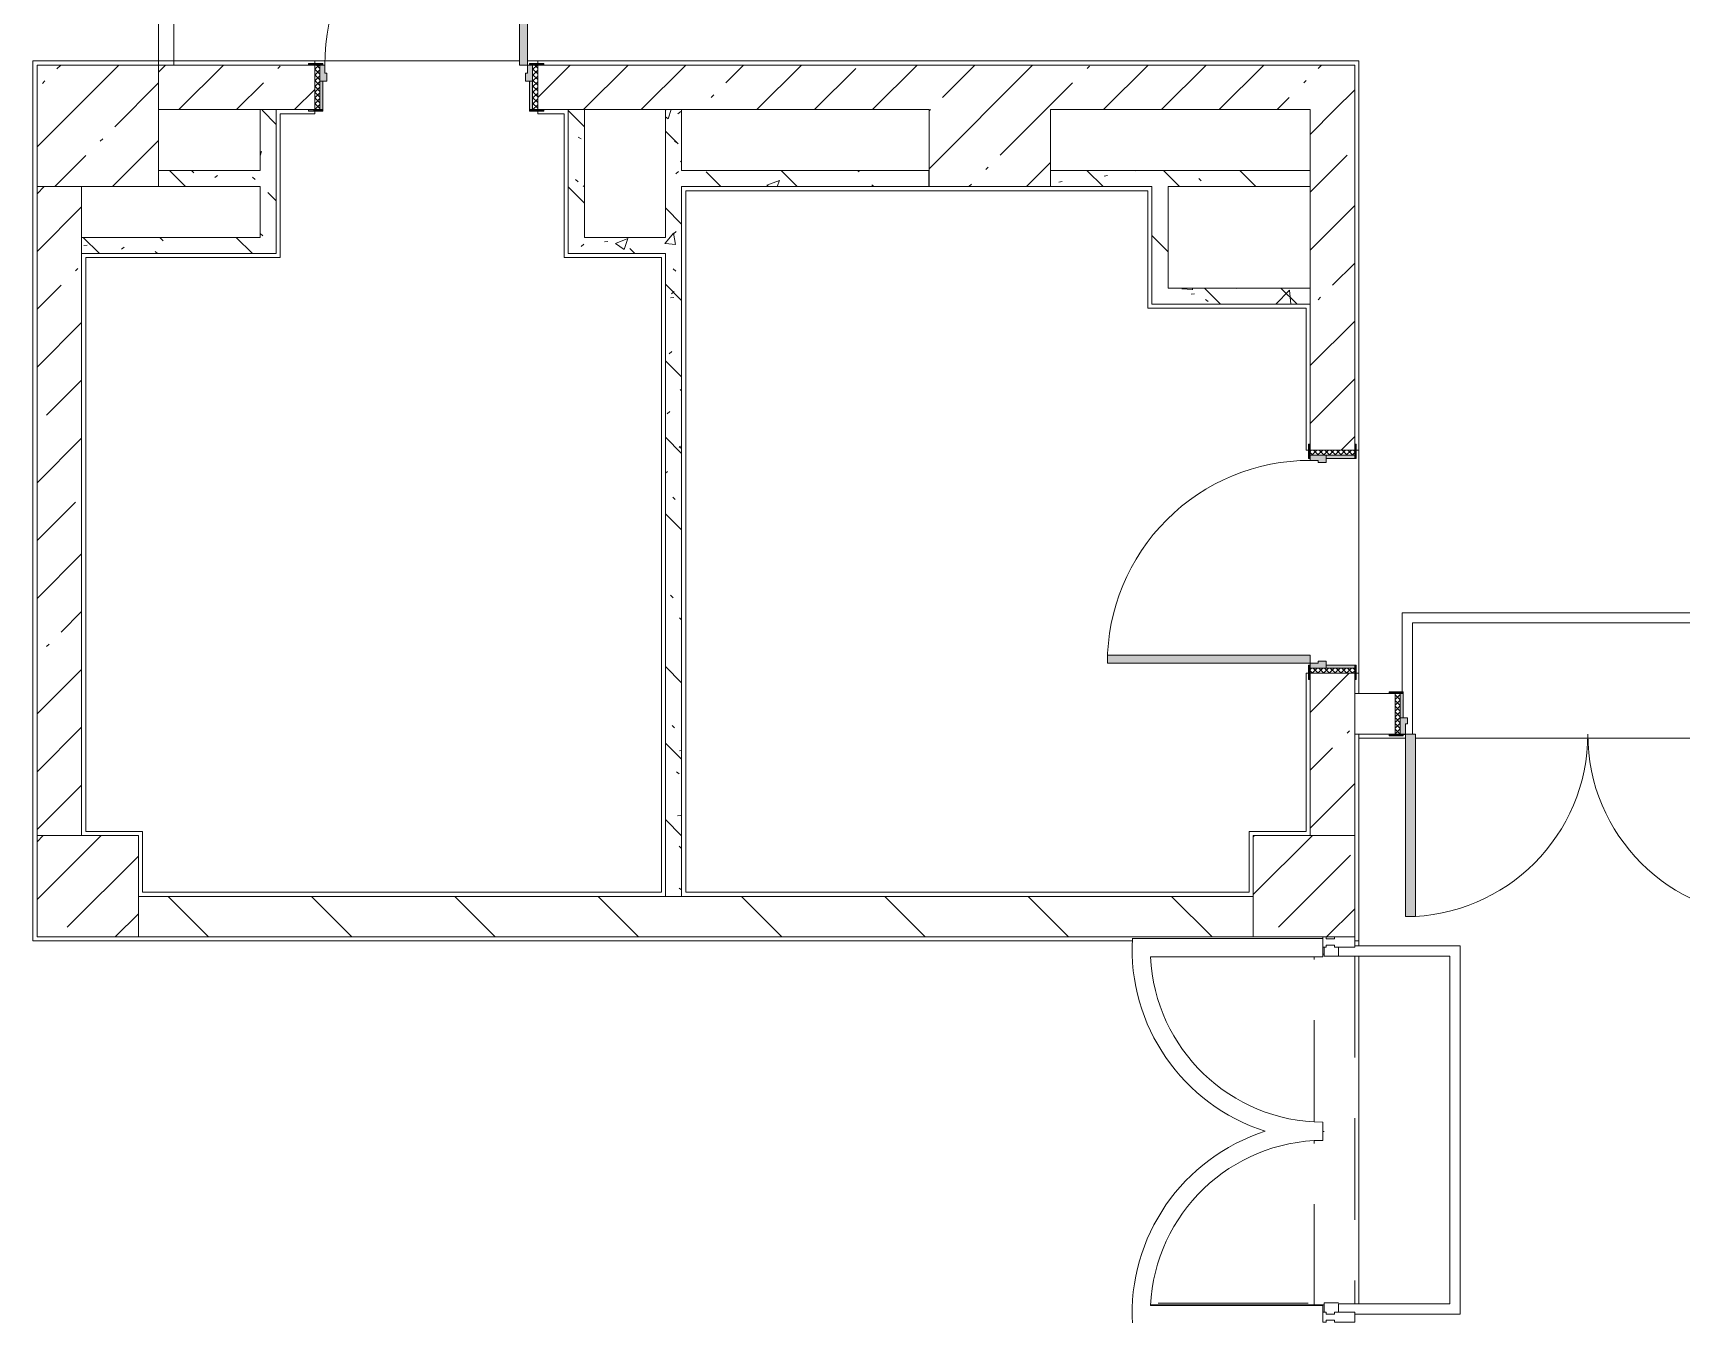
# Model space of a CAD drawing. Header units: millimetres. Extents: x 81425 to 274970, y -8553 to 29000.
# Drawn here: x 161650 to 169780, y 9040 to 15358 of the extents above; entities that cross this region are included whole.
import ezdxf

# ---------------------------------------------------------------- set-up
doc = ezdxf.new("R2010")
doc.units = ezdxf.units.MM
doc.linetypes.add('200_ШТРИХ__ш1_п0_6_', pattern=[800, 500, -300])
for name, color, linetype, lineweight, true_color in [('A-DETL-GENF-2', 7, 'Continuous', 5, 0xaaaaaa), ('A-DOOR-5', 7, 'Continuous', 5, 0xe2e2e2), ('A-DOOR-6', 7, 'Continuous', 5, 0xaaaaaa), ('A-DOOR-FRAM-3', 7, 'Continuous', 5, 0xe2e2e2), ('A-DOOR-FRAM-4', 7, 'Continuous', 5, 0xaaaaaa), ('A-FLOR-2', 7, 'Continuous', 5, 0xaaaaaa), ('I-WALL-5', 7, 'Continuous', 5, 0x787878)]:
    doc.layers.add(name, color=color, linetype=linetype, lineweight=lineweight, true_color=true_color)
for name, color, linetype, lineweight in [('A-DETL-MBND-1', 7, '200_ШТРИХ__ш1_п0_6_', 9), ('A-GLAZ-CWMG-2', 7, 'Continuous', 5), ('A-WALL', 7, 'Continuous', 9), ('I-WALL-3', 7, 'Continuous', 5), ('S-COLS-1', 7, 'Continuous', 5)]:
    doc.layers.add(name, color=color, linetype=linetype, lineweight=lineweight)
pattern_1 = [(45, (147960.08, 0), (-285.123, 285.123), []), (45, (148245.2, 0), (-285.123, 285.123), [504.031, -100.806, 16.764, -84.042])]
pattern_2 = [(135, (147960.1, 0), (-353.553, -353.553), [])]
pattern_3 = [(135, (1751.41, 174.685), (-14.14214, -14.14214), []), (225, (1751.41, 174.685), (14.14214, -14.14214), [])]
pattern_4 = [(45, (-371.384, 174.685), (-14.1421, 14.1421), []), (135, (-371.384, 174.685), (-14.1421, -14.1421), [])]
pattern_5 = [(135, (147960.1, 0), (-377.171, -377.171), [533.4, -88.9, 17.78, -88.9]), (135, (147960.1, 376.94), (-377.171, -377.171), []), (50, (147960.1, 0), (637.645, -55.787), [66.675, -733.425]), (355, (147960.1, 0), (-123.35, 668.7), [53.34, -586.74]), (100.451, (148013.2, -4.65), (514.299, 612.908), [56.665, -623.315]), (46.184, (147960.1, 177.8), (948.776, -147.15), [100.012, -1100.137]), (96.636, (148039.1, 165.5), (830.91, 865.997), [84.998, -934.973]), (351.184, (147960.1, 177.8), (830.918, 865.99), [80.01, -880.11]), (21, (148049, 133.35), (530.651, -357.928), [66.675, -733.425]), (326, (148049, 133.35), (216.308, 644.658), [53.34, -586.74]), (71.451, (148093.2, 103.5), (746.96, 286.724), [56.665, -623.315]), (37.5, (147960.08, 0), (10.8105, 295.9426), [16.764, -562.864, 16.764, -578.866, -588.962]), (37.5, (147960.08, 0), (10.8105, 295.9426), [-1175.258, 16.764, -572.198]), (7.5, (147960.08, 0), (233.869, 350.6318), [16.764, -322.834, 16.764, -549.529, -224.472]), (7.5, (147960.08, 0), (233.869, 350.6318), [-905.891, 16.764, -207.708]), (327.5, (147761.83, 0), (474.5678, -20.0513), [16.764, -205.486, 16.764, -676.656, -920.115]), (327.5, (147761.83, 0), (474.5678, -20.0513), [-915.67, 16.764, -903.351]), (317.5, (147672.93, 0), (518.452, 88.9934), [16.764, -272.161, 16.764, -443.738, -653.415]), (317.5, (147672.93, 0), (518.452, 88.9934), [-749.427, 16.764, -636.651])]

# ---------------------------------------------------------------- blocks, each defined once
blk = doc.blocks.new('BSC_Колонна _Прямоугольная - 600х600-V58-1_8_3_птичка')
at = {"layer": 'S-COLS-1'}
h = blk.add_hatch(dxfattribs=at)
h.set_pattern_fill('FP_84', color=256, style=0, pattern_type=2)
h.set_pattern_definition([(45, (-14010, -14900), (-285.123, 285.123), []), (45, (-13724.88, -14900), (-285.123, 285.123), [504.031, -100.806, 16.764, -84.042])])
h.paths.add_polyline_path([(220, -300), (300, -300), (300, 300), (-300, 300), (-300, -300), (-80, -300)])
for p, q in [((300, 300), (-300, 300)), ((-300, 300), (-300, -300)), ((300, -300), (300, 300)), ((-300, -300), (300, -300))]:
    blk.add_line(p, q, dxfattribs=at)
blk = doc.blocks.new('Дверь_Витражная_остекление_ - ДВН_CОШ в витраже-31920700-1_8_3_птичка')
at = {"layer": 'A-DETL-GENF-2'}
for p, q in [((-855, 60), (-855, -10)), ((855, 60), (855, -10)), ((-865, -10), (-900, -10)), ((-865, -10), (-900, -10)), ((-855, -10), (-900, -10)), ((-865, -17), (-865, -10)), ((-865, -17), (-865, -10)), ((855, -10), (900, -10)), ((865, -10), (900, -10)), ((865, -867), (865, -10)), ((865, -10), (865, -867)), ((900, -10), (865, -10)), ((856, -830), (856, -90))]:
    blk.add_line(p, q, dxfattribs=at)
at = {"layer": 'A-DOOR-6'}
for centre, radius, start, end in [((-910, -10), 920, 359.49349, 0), ((910, -10), 900, 180, 180.51777)]:
    blk.add_arc(centre, radius, start, end, dxfattribs=at)
blk = doc.blocks.new('Прямоугольный импост - Импост структурный с накладкой - 160мм Темный-31915521-1_8_3_птичка')
at = {"layer": 'A-GLAZ-CWMG-2'}
for p, q in [((-25, 17), (25, 17)), ((-15, 0), (-25, 0)), ((-15, -40), (-15, 0)), ((25, 0), (15, 0)), ((15, 0), (15, -40)), ((25, 17), (25, 0)), ((-25, -40), (-15, -40)), ((15, -40), (25, -40)), ((25, -40), (25, -140)), ((25, -140), (-25, -140))]:
    blk.add_line(p, q, dxfattribs=at)
blk = doc.blocks.new('Прямоугольный импост - Импост структурный с накладкой - 160мм Темный-30755591-1_8_3_птичка')
at = {"layer": 'A-GLAZ-CWMG-2'}
for p, q in [((-25, 0), (-25, 17)), ((-25, 17), (25, 17)), ((-15, 0), (-25, 0)), ((-15, -40), (-15, 0)), ((25, 0), (15, 0)), ((15, 0), (15, -40)), ((25, 17), (25, 0)), ((-25, -140), (-25, -40)), ((-25, -40), (-15, -40)), ((15, -40), (25, -40)), ((25, -40), (25, -140)), ((25, -140), (-25, -140))]:
    blk.add_line(p, q, dxfattribs=at)
blk = doc.blocks.new('110_Дверь_СКБ_1Ст_Внутренняя1 - Д-13 1100x2100h_кладовая-33288301-1_8_3_птичка')
at = {"layer": 'A-DOOR-5'}
h = blk.add_hatch(color=256, dxfattribs=at)
h.paths.add_polyline_path([(533.2, 30), (537.5, 30), (537.5, 110), (512.5, 110), (512.5, 70), (502.5, 70), (502.5, 30), (522.5, 30)])
h.paths.add_polyline_path([(-512.5, 30), (-477.5, 30), (-477.5, 70), (-487.5, 70), (-487.5, 110), (-512.5, 110)])
at = {"layer": 'A-DOOR-6'}
h = blk.add_hatch(dxfattribs=at)
h.set_pattern_fill('FP_130', color=256, style=0, pattern_type=2)
h.set_pattern_definition(pattern_3)
h.paths.add_polyline_path([(537.5, -110), (562.5, -110), (562.5, 110), (537.5, 110), (537.5, 6.5)])
at = {"layer": 'A-DOOR-FRAM-3'}
for points in [[(472.5, 110), (512.5, 110), (512.5, 1110), (472.5, 1110), (472.5, 130)], [(-512.5, 110), (-497.5, 110), (-497.5, 118), (-567.5, 118), (-567.5, 110), (-537.5, 110)], [(562.5, 110), (592.5, 110), (592.5, 118), (522.5, 118), (522.5, 110), (546.8, 110)], [(-497.5, -110), (-497.5, 30), (-512.5, 30), (-512.5, -110)], [(537.5, -110), (533.2, 30), (522.5, 30), (522.5, -110)], [(-497.5, -118), (-497.5, -110), (-567.5, -114), (-567.5, -118), (-537.5, -118)], [(581.8, -118), (592.5, -118), (592.5, -110), (522.5, -110), (522.5, -118), (562.5, -118)]]:
    blk.add_hatch(color=256, dxfattribs=at).paths.add_polyline_path(points)
at = {"layer": 'A-DOOR-FRAM-4'}
h = blk.add_hatch(dxfattribs=at)
h.set_pattern_fill('FP_131', color=256, style=0, pattern_type=2)
h.set_pattern_definition(pattern_4)
h.paths.add_polyline_path([(-512.5, -110), (-512.5, 110), (-537.5, 110), (-537.5, -110)])
at = {"layer": 'A-DOOR-6'}
for p, q in [((512.5, 1110), (472.5, 1110)), ((472.5, 1110), (472.5, 110)), ((512.5, 110), (512.5, 1110)), ((472.5, 110), (512.5, 110))]:
    blk.add_line(p, q, dxfattribs=at)
blk.add_arc((512.5, 110), 1000, 90, 180, dxfattribs=at)
at = {"layer": 'A-DOOR-FRAM-4'}
for p, q in [((-497.5, 118), (-567.5, 118)), ((-567.5, 118), (-567.5, 110)), ((-567.5, 110), (-497.5, 110)), ((-512.5, 110), (-537.5, 110)), ((-537.5, 110), (-537.5, -110)), ((-487.5, 110), (-512.5, 110)), ((-512.5, 110), (-512.5, 30)), ((-512.5, -110), (-512.5, 110)), ((-497.5, 110), (-512.5, 110)), ((-512.5, 110), (-512.5, 109)), ((-512.5, 109), (-497.5, 109)), ((-497.5, 110), (-497.5, 118)), ((-497.5, 109), (-497.5, 110)), ((-487.5, 70), (-487.5, 110)), ((512.5, 110), (512.5, 70)), ((537.5, 110), (512.5, 110)), ((592.5, 118), (522.5, 118)), ((522.5, 118), (522.5, 110)), ((537.5, 110), (522.5, 110)), ((522.5, 110), (522.5, 109)), ((522.5, 110), (592.5, 110)), ((522.5, 109), (537.5, 109)), ((537.5, 30), (537.5, 110)), ((562.5, 110), (537.5, 110)), ((537.5, 110), (537.5, -110)), ((537.5, 109), (537.5, 110)), ((562.5, -110), (562.5, 110)), ((592.5, 110), (592.5, 118)), ((-512.5, 30), (-477.5, 30)), ((-497.5, 30), (-512.5, 30)), ((-512.5, 30), (-512.5, -110)), ((-497.5, -110), (-497.5, 30)), ((-477.5, 70), (-487.5, 70)), ((-477.5, 30), (-477.5, 70)), ((512.5, 70), (502.5, 70)), ((502.5, 70), (502.5, 30)), ((502.5, 30), (537.5, 30)), ((537.5, 30), (522.5, 30)), ((522.5, 30), (522.5, -110)), ((537.5, -110), (537.5, 30)), ((-497.5, -110), (-567.5, -110)), ((-567.5, -110), (-567.5, -118)), ((-567.5, -118), (-497.5, -118)), ((-537.5, -110), (-512.5, -110)), ((-512.5, -110), (-497.5, -110)), ((-497.5, -118), (-497.5, -110)), ((522.5, -110), (537.5, -110)), ((592.5, -110), (522.5, -110)), ((522.5, -110), (522.5, -118)), ((522.5, -118), (592.5, -118)), ((537.5, -110), (562.5, -110)), ((592.5, -118), (592.5, -110))]:
    blk.add_line(p, q, dxfattribs=at)
blk = doc.blocks.new('DOR__перегородка__Прямоугольная - ТП-2_ Вн_ДПГ_9480х4200h_2-23998078-1_8_3_птичка')
at = {"layer": 'A-DOOR-6'}
for p, q in [((0, 0), (2650, 0)), ((3250, 0), (6400, 0)), ((7000, 0), (9480, 0)), ((0, -75), (1987.4, -75)), ((2137.4, -75), (4324.5, -75)), ((4474.5, -75), (4486.7, -75)), ((4636.7, -75), (6823.8, -75)), ((6973.8, -75), (6985, -75)), ((7135, -75), (9323.2, -75)), ((9105.2, -200.9), (9105.2, -75)), ((9180.2, -157.6), (9180.2, -75)), ((9255.2, -114.3), (9255.2, -75)), ((9473.2, -75), (9480, -75)), ((9330.2, -1474.2), (9330.2, -157.6)), ((9405.2, -1474.2), (9405.2, -114.3)), ((9255.2, -1474.2), (9255.2, -200.9)), ((9105.2, -1474.2), (9105.2, -287.5)), ((9180.2, -1474.2), (9180.2, -244.2)), ((9480, -1474.2), (9480, -450)), ((9105.2, -1474.2), (9480, -1474.2))]:
    blk.add_line(p, q, dxfattribs=at)
at = {"layer": 'A-DOOR-FRAM-4'}
for p, q in [((2019.1, -6.7), (1981.6, -71.7)), ((1981.6, -71.7), (3193.9, -771.8)), ((3231.5, -706.9), (2019.1, -6.7)), ((4442.7, -6.7), (3230.4, -706.9)), ((3267.9, -771.8), (4480.3, -71.7)), ((4480.3, -71.7), (4442.7, -6.7)), ((4518.4, -6.7), (4480.9, -71.7)), ((4480.9, -71.7), (5693.3, -771.8)), ((5730.8, -706.9), (4518.4, -6.7)), ((6942.1, -6.7), (5729.7, -706.9)), ((5767.3, -771.8), (6979.6, -71.7)), ((6979.6, -71.7), (6942.1, -6.7)), ((7016.7, -6.7), (6979.2, -71.7)), ((6979.2, -71.7), (8191.6, -771.8)), ((8229.1, -706.9), (7016.7, -6.7)), ((9441.4, -6.7), (8229.1, -706.9)), ((8266.6, -771.8), (9478.9, -71.7)), ((9478.9, -71.7), (9441.4, -6.7)), ((3193.9, -771.8), (3231.5, -706.9)), ((3230.4, -706.9), (3267.9, -771.8)), ((5693.3, -771.8), (5730.8, -706.9)), ((5729.7, -706.9), (5767.3, -771.8)), ((8191.6, -771.8), (8229.1, -706.9)), ((8229.1, -706.9), (8266.6, -771.8))]:
    blk.add_line(p, q, dxfattribs=at)
blk = doc.blocks.new('110_Дверь_СКБ_1Ст_Внутренняя1 - Д-4к_п__1100x2100h_Артистические EI30-23985503-1_8_3_птичка')
at = {"layer": 'A-DOOR-5'}
h = blk.add_hatch(color=256, dxfattribs=at)
h.paths.add_polyline_path([(-512.5, 30), (-477.5, 30), (-477.5, 70), (-487.5, 70), (-487.5, 110), (-512.5, 110)])
h.paths.add_polyline_path([(502.5, 54), (502.5, 30), (537.5, 30), (537.5, 110), (512.5, 110), (508.7, 70), (502.5, 70), (502.5, 63.1)])
at = {"layer": 'A-DOOR-6'}
h = blk.add_hatch(dxfattribs=at)
h.set_pattern_fill('FP_130', color=256, style=0, pattern_type=2)
h.set_pattern_definition(pattern_3)
h.paths.add_polyline_path([(537.5, 102.1), (537.5, -110), (562.5, -110), (562.5, 110), (537.5, 110)])
at = {"layer": 'A-DOOR-FRAM-3'}
for points in [[(-487.5, 704.8), (-487.5, 110), (-447.5, 110), (-447.5, 1110), (-487.5, 1110)], [(-567.5, 117), (-567.5, 110), (-497.5, 110), (-497.5, 118), (-567.5, 118)], [(522.5, 118), (522.5, 110), (592.5, 110), (592.5, 118), (537.5, 118)], [(-512.5, -110), (-497.5, -110), (-497.5, 30), (-512.5, 30)], [(522.5, -110), (537.5, -110), (537.5, 30), (522.5, 30)], [(-567.5, -118), (-497.5, -118), (-497.5, -110), (-567.5, -110)], [(522.5, -110), (522.5, -118), (592.5, -118), (592.5, -110), (537.5, -110)]]:
    blk.add_hatch(color=256, dxfattribs=at).paths.add_polyline_path(points)
at = {"layer": 'A-DOOR-FRAM-4'}
h = blk.add_hatch(dxfattribs=at)
h.set_pattern_fill('FP_131', color=256, style=0, pattern_type=2)
h.set_pattern_definition(pattern_4)
h.paths.add_polyline_path([(-537.5, -110), (-512.5, -110), (-512.5, 110), (-537.5, 110)])
at = {"layer": 'A-DOOR-6'}
for p, q in [((-487.5, 1110), (-487.5, 110)), ((-447.5, 1110), (-487.5, 1110)), ((-447.5, 110), (-447.5, 1110)), ((-487.5, 110), (-447.5, 110))]:
    blk.add_line(p, q, dxfattribs=at)
blk.add_arc((-487.5, 110), 1000, 360, 90, dxfattribs=at)
at = {"layer": 'A-DOOR-FRAM-4'}
for p, q in [((-497.5, 118), (-567.5, 118)), ((-567.5, 118), (-567.5, 110)), ((-567.5, 110), (-497.5, 110)), ((-512.5, 110), (-537.5, 110)), ((-537.5, 110), (-537.5, -110)), ((-487.5, 110), (-512.5, 110)), ((-512.5, 110), (-512.5, 30)), ((-512.5, -110), (-512.5, 110)), ((-497.5, 110), (-512.5, 110)), ((-512.5, 110), (-512.5, 109)), ((-512.5, 109), (-497.5, 109)), ((-497.5, 110), (-497.5, 118)), ((-497.5, 109), (-497.5, 110)), ((-487.5, 70), (-487.5, 110)), ((512.5, 110), (512.5, 70)), ((537.5, 110), (512.5, 110)), ((592.5, 118), (522.5, 118)), ((522.5, 118), (522.5, 110)), ((537.5, 110), (522.5, 110)), ((522.5, 110), (522.5, 109)), ((522.5, 110), (592.5, 110)), ((522.5, 109), (537.5, 109)), ((537.5, 30), (537.5, 110)), ((562.5, 110), (537.5, 110)), ((537.5, 110), (537.5, -110)), ((537.5, 109), (537.5, 110)), ((562.5, -110), (562.5, 110)), ((592.5, 110), (592.5, 118)), ((-512.5, 30), (-477.5, 30)), ((-497.5, 30), (-512.5, 30)), ((-512.5, 30), (-512.5, -110)), ((-497.5, -110), (-497.5, 30)), ((-477.5, 70), (-487.5, 70)), ((-477.5, 30), (-477.5, 70)), ((512.5, 70), (502.5, 70)), ((502.5, 70), (502.5, 30)), ((502.5, 30), (537.5, 30)), ((537.5, 30), (522.5, 30)), ((522.5, 30), (522.5, -110)), ((537.5, -110), (537.5, 30)), ((-497.5, -110), (-567.5, -110)), ((-567.5, -110), (-567.5, -118)), ((-567.5, -118), (-497.5, -118)), ((-537.5, -110), (-512.5, -110)), ((-512.5, -110), (-497.5, -110)), ((-497.5, -118), (-497.5, -110)), ((522.5, -110), (537.5, -110)), ((592.5, -110), (522.5, -110)), ((522.5, -110), (522.5, -118)), ((522.5, -118), (592.5, -118)), ((537.5, -110), (562.5, -110)), ((592.5, -118), (592.5, -110))]:
    blk.add_line(p, q, dxfattribs=at)
blk = doc.blocks.new('BSC_Колонна _Прямоугольная - 500х500-V118-1_8_3_птичка')
at = {"layer": 'S-COLS-1'}
h = blk.add_hatch(dxfattribs=at)
h.set_pattern_fill('FP_137', color=256, style=0, pattern_type=2)
h.set_pattern_definition([(45, (-19960, -11150), (-285.123, 285.123), []), (45, (-19674.88, -11150), (-285.123, 285.123), [504.031, -100.806, 16.764, -84.042])])
h.paths.add_polyline_path([(250, -250), (250, 250), (-250, 250), (-250, -250)])
for p, q in [((250, 250), (-250, 250)), ((-250, 250), (-250, -250)), ((250, -250), (250, 250)), ((-250, -250), (250, -250))]:
    blk.add_line(p, q, dxfattribs=at)
blk = doc.blocks.new('110_Дверь_СКБ_2Ст - Д-10 1800x2100h_Актовый зал EI30-23435156-1_8_3_птичка')
at = {"layer": 'A-DOOR-5'}
for points in [[(-887.5, 1000), (-887.5, 100), (-837.5, 100), (-837.5, 1000)], [(862.5, 1000), (862.5, 100), (912.5, 100), (912.5, 1000)]]:
    blk.add_hatch(color=256, dxfattribs=at).paths.add_polyline_path(points)
h = blk.add_hatch(color=256, dxfattribs=at)
h.paths.add_polyline_path([(937.5, 100), (912.5, 100), (912.5, 50), (902.5, 50), (902.5, 20), (937.5, 20)])
h.paths.add_polyline_path([(-887.5, 100), (-912.5, 100), (-912.5, 20), (-877.5, 20), (-882.7, 50), (-887.5, 50)])
at = {"layer": 'A-DOOR-6'}
h = blk.add_hatch(dxfattribs=at)
h.set_pattern_fill('FP_148', color=256, style=0, pattern_type=2)
h.set_pattern_definition([(135, (1351.41, 164.685), (-14.1421, -14.1421), []), (225, (1351.41, 164.685), (14.1421, -14.1421), [])])
h.paths.add_polyline_path([(962.5, 100), (937.5, 100), (937.5, -100), (962.5, -100)])
at = {"layer": 'A-DOOR-FRAM-3'}
for points in [[(-937.5, 108), (-967.5, 108), (-967.5, 100), (-897.5, 100), (-897.5, 108), (-916.5, 108)], [(962.5, 108), (922.5, 108), (927.9, 100), (992.5, 100), (992.5, 108)], [(-912.5, 20), (-912.5, -100), (-897.5, -100), (-897.5, 20)], [(927.9, 20), (922.5, 20), (927.9, -100), (937.5, -100), (937.5, 20)], [(-897.5, -100), (-967.5, -100), (-967.5, -108), (-897.5, -108)], [(922.5, -100), (927.9, -108), (992.5, -108), (992.5, -100), (927.9, -100)]]:
    blk.add_hatch(color=256, dxfattribs=at).paths.add_polyline_path(points)
at = {"layer": 'A-DOOR-FRAM-4'}
h = blk.add_hatch(dxfattribs=at)
h.set_pattern_fill('FP_149', color=256, style=0, pattern_type=2)
h.set_pattern_definition([(45, (-771.384, 164.685), (-14.1421, 14.1421), []), (135, (-771.384, 164.685), (-14.1421, -14.1421), [])])
h.paths.add_polyline_path([(-912.5, 100), (-937.5, 100), (-937.5, -100), (-912.5, -100)])
at = {"layer": 'A-DOOR-6'}
for p, q in [((-887.5, 1000), (-887.5, 100)), ((-837.5, 1000), (-887.5, 1000)), ((-837.5, 100), (-837.5, 1000)), ((912.5, 1000), (862.5, 1000)), ((862.5, 1000), (862.5, 100)), ((912.5, 100), (912.5, 1000)), ((-887.5, 100), (-837.5, 100)), ((862.5, 100), (912.5, 100))]:
    blk.add_line(p, q, dxfattribs=at)
for centre, start, end in [((-887.5, 100), 0, 90), ((912.5, 100), 90, 180)]:
    blk.add_arc(centre, 900, start, end, dxfattribs=at)
at = {"layer": 'A-DOOR-FRAM-4'}
for p, q in [((-897.5, 108), (-967.5, 108)), ((-967.5, 108), (-967.5, 100)), ((-967.5, 100), (-897.5, 100)), ((-912.5, 100), (-937.5, 100)), ((-937.5, 100), (-937.5, -100)), ((-887.5, 100), (-912.5, 100)), ((-912.5, 100), (-912.5, 20)), ((-912.5, -100), (-912.5, 100)), ((-897.5, 100), (-897.5, 108)), ((-887.5, 50), (-887.5, 100)), ((912.5, 100), (912.5, 50)), ((937.5, 100), (912.5, 100)), ((992.5, 108), (922.5, 108)), ((922.5, 108), (922.5, 100)), ((922.5, 100), (992.5, 100)), ((937.5, 20), (937.5, 100)), ((962.5, 100), (937.5, 100)), ((937.5, 100), (937.5, -100)), ((962.5, -100), (962.5, 100)), ((992.5, 100), (992.5, 108)), ((-912.5, 20), (-877.5, 20)), ((-897.5, 20), (-912.5, 20)), ((-912.5, 20), (-912.5, -100)), ((-897.5, -100), (-897.5, 20)), ((-877.5, 50), (-887.5, 50)), ((-877.5, 20), (-877.5, 50)), ((912.5, 50), (902.5, 50)), ((902.5, 50), (902.5, 20)), ((902.5, 20), (937.5, 20)), ((937.5, 20), (922.5, 20)), ((922.5, 20), (922.5, -100)), ((937.5, -100), (937.5, 20)), ((-897.5, -100), (-967.5, -100)), ((-967.5, -100), (-967.5, -108)), ((-967.5, -108), (-897.5, -108)), ((-937.5, -100), (-912.5, -100)), ((-912.5, -100), (-897.5, -100)), ((-897.5, -108), (-897.5, -100)), ((922.5, -100), (937.5, -100)), ((992.5, -100), (922.5, -100)), ((922.5, -100), (922.5, -108)), ((922.5, -108), (992.5, -108)), ((937.5, -100), (962.5, -100)), ((992.5, -108), (992.5, -100))]:
    blk.add_line(p, q, dxfattribs=at)
blk = doc.blocks.new('BSC_Колонна _Прямоугольная - 500х500-V146-1_8_3_птичка')
at = {"layer": 'S-COLS-1'}
h = blk.add_hatch(dxfattribs=at)
h.set_pattern_fill('FP_162', color=256, style=0, pattern_type=2)
h.set_pattern_definition([(45, (-13960, -11150), (-285.123, 285.123), []), (45, (-13674.88, -11150), (-285.123, 285.123), [504.031, -100.806, 16.764, -84.042])])
h.paths.add_polyline_path([(-250, -250), (250, -250), (250, 250), (-250, 247.8), (-250, -206.3)])
for p, q in [((250, 250), (-250, 250)), ((-250, 250), (-250, -250)), ((250, -250), (250, 250)), ((-250, -250), (250, -250))]:
    blk.add_line(p, q, dxfattribs=at)
blk = doc.blocks.new('BSC_Колонна _Прямоугольная - 500х500-V165-1_8_3_птичка')
at = {"layer": 'S-COLS-1'}
for p, q in [((250, 250), (-250, 250)), ((-250, 250), (-250, -250)), ((250, -250), (250, 250)), ((-250, -250), (250, -250))]:
    blk.add_line(p, q, dxfattribs=at)
blk = doc.blocks.new('Прямоугольный импост - Импост структурный с накладкой - 160мм-31915517-1_8_3_птичка')
at = {"layer": 'A-GLAZ-CWMG-2'}
for p, q in [((0, 17), (-50, 17)), ((-50, 17), (-50, 0)), ((-50, 0), (-40, 0)), ((-40, 0), (-40, -40)), ((-10, -40), (-10, 0)), ((-10, 0), (0, 0)), ((-40, -40), (-50, -40)), ((-50, -40), (-50, -140)), ((0, -40), (-10, -40)), ((-50, -140), (0, -140))]:
    blk.add_line(p, q, dxfattribs=at)

msp = doc.modelspace()

# ---------------------------------------------------------------- hatches: boundary and pattern name
at = {"layer": 'I-WALL-3'}
h = msp.add_hatch(dxfattribs=at)
h.set_pattern_fill('FP_63', color=256, style=0, pattern_type=2)
h.set_pattern_definition(pattern_1)
h.paths.add_polyline_path([(164170.1, 14980), (166070.3, 14980), (166070.3, 15200), (164140.1, 15200), (164140.1, 14980), (164158.1, 14980)])
h.paths.add_polyline_path([(167950.1, 14980), (168170.1, 14980), (168170.1, 15200), (166670.3, 15200), (166670.3, 14980), (167355.3, 14980)])
h.paths.add_polyline_path([(162770.1, 14980), (163040.1, 14980), (163040.1, 15200), (162270.1, 15200), (162270.1, 14980), (162290.1, 14980)])
h = msp.add_hatch(dxfattribs=at)
h.set_pattern_fill('FP_63', color=256, style=0, pattern_type=2)
h.set_pattern_definition(pattern_1)
h.paths.add_polyline_path([(167950.1, 11400), (168170.1, 11400), (168170.1, 12200), (167950.1, 12200), (167950.1, 11452.4)])
h.paths.add_polyline_path([(168170.1, 13300), (168170.1, 14980), (167950.1, 14980), (167950.1, 13300)])
h = msp.add_hatch(dxfattribs=at)
h.set_pattern_fill('FP_63', color=256, style=0, pattern_type=2)
h.set_pattern_definition(pattern_1)
h.paths.add_polyline_path([(161670.1, 11400), (161890.1, 11400), (161890.1, 14600), (161670.1, 14600), (161670.1, 11420)])
h = msp.add_hatch(dxfattribs=at)
h.set_pattern_fill('FP_93', color=256, style=0, pattern_type=2)
h.set_pattern_definition(pattern_2)
h.paths.add_polyline_path([(170300.1, 11900), (170550.1, 11900), (170550.1, 12100), (170270.1, 12100), (170270.1, 11900)])
h.paths.add_polyline_path([(168190.1, 11900), (168370.1, 11900), (168370.1, 12100), (168170.1, 12100), (168170.1, 11900)])
h = msp.add_hatch(dxfattribs=at)
h.set_pattern_fill('FP_93', color=256, style=0, pattern_type=2)
h.set_pattern_definition(pattern_2)
h.paths.add_polyline_path([(162170.1, 10900), (167670.1, 10900), (167670.1, 11100), (162170.1, 11100), (162170.1, 10994)])
at = {"layer": 'I-WALL-5'}
h = msp.add_hatch(dxfattribs=at)
h.set_pattern_fill('FP_92', color=256, style=0, pattern_type=2)
h.set_pattern_definition(pattern_5)
h.paths.add_polyline_path([(162850.1, 14350), (162850.1, 14980), (162770.1, 14976), (162770.1, 14350)])
h = msp.add_hatch(dxfattribs=at)
h.set_pattern_fill('FP_92', color=256, style=0, pattern_type=2)
h.set_pattern_definition(pattern_5)
h.paths.add_polyline_path([(164290.1, 14350), (164370.1, 14350), (164370.1, 14980), (164290.1, 14980), (164290.1, 14960)])
h = msp.add_hatch(dxfattribs=at)
h.set_pattern_fill('FP_92', color=256, style=0, pattern_type=2)
h.set_pattern_definition(pattern_5)
h.paths.add_polyline_path([(164850.1, 11100), (164850.1, 14980), (164770.1, 14980), (164770.1, 11100)])
h = msp.add_hatch(dxfattribs=at)
h.set_pattern_fill('FP_92', color=256, style=0, pattern_type=2)
h.set_pattern_definition(pattern_5)
h.paths.add_polyline_path([(162770.1, 14600), (162770.1, 14680), (162270.1, 14680), (162270.1, 14600)])
h = msp.add_hatch(dxfattribs=at)
h.set_pattern_fill('FP_92', color=256, style=0, pattern_type=2)
h.set_pattern_definition(pattern_5)
h.paths.add_polyline_path([(164850.1, 14600), (166070.1, 14600), (166070.1, 14680), (164850.1, 14680)])
h = msp.add_hatch(dxfattribs=at)
h.set_pattern_fill('FP_92', color=256, style=0, pattern_type=2)
h.set_pattern_definition(pattern_5)
h.paths.add_polyline_path([(167950.1, 14600), (167950.1, 14680), (166670.3, 14680), (166670.3, 14600), (167355.3, 14600)])
h = msp.add_hatch(dxfattribs=at)
h.set_pattern_fill('FP_92', color=256, style=0, pattern_type=2)
h.set_pattern_definition(pattern_5)
h.paths.add_polyline_path([(167250.1, 14020), (167250.1, 14600), (167170.1, 14600), (167170.1, 14020)])
h = msp.add_hatch(dxfattribs=at)
h.set_pattern_fill('FP_92', color=256, style=0, pattern_type=2)
h.set_pattern_definition(pattern_5)
h.paths.add_polyline_path([(162270.1, 14270), (162850.1, 14270), (162850.1, 14350), (161890.1, 14350), (161890.1, 14270), (162190.1, 14270)])
h = msp.add_hatch(dxfattribs=at)
h.set_pattern_fill('FP_92', color=256, style=0, pattern_type=2)
h.set_pattern_definition(pattern_5)
h.paths.add_polyline_path([(164370.1, 14270), (164770.1, 14270), (164770.1, 14350), (164290.1, 14350), (164290.1, 14270), (164298.3, 14270)])
h = msp.add_hatch(dxfattribs=at)
h.set_pattern_fill('FP_92', color=256, style=0, pattern_type=2)
h.set_pattern_definition(pattern_5)
h.paths.add_polyline_path([(167950.1, 14020), (167950.1, 14100), (167250.1, 14100), (167250.1, 14020), (167930.1, 14020)])
at = {"layer": 'S-COLS-1'}
h = msp.add_hatch(dxfattribs=at)
h.set_pattern_fill('FP_63', color=256, style=0, pattern_type=2)
h.set_pattern_definition(pattern_1)
h.paths.add_polyline_path([(166070.3, 14600), (166670.3, 14600), (166670.3, 15200), (166070.3, 15200), (166070.3, 14980)])

# ---------------------------------------------------------------- linework, layer by layer
at = {"layer": 'A-DETL-MBND-1'}
for p, q in [((167970.1, 9989), (167970.1, 10801.3)), ((168170.1, 10805.2), (168170.1, 9090)), ((167970.1, 9081.3), (167970.1, 9893.6))]:
    msp.add_line(p, q, dxfattribs=at)
at = {"layer": 'A-FLOR-2'}
for p, q in [((161650.1, 10880), (161650.1, 15220)), ((161650.1, 15220), (164050.1, 15220)), ((163040.1, 15220), (163040.1, 15208)), ((164090.1, 15220), (168190.1, 15220)), ((164140.1, 15208), (164140.1, 15220)), ((168190.1, 15220), (168190.1, 12100)), ((163040.1, 14960), (162870.1, 14960)), ((162870.1, 14960), (162870.1, 14250)), ((163040.1, 14972), (163040.1, 14960)), ((164140.1, 14960), (164140.1, 14972)), ((164270.1, 14960), (164140.1, 14960)), ((164270.1, 14250), (164270.1, 14960)), ((167150.1, 14580), (164870.1, 14580)), ((164870.1, 14580), (164870.1, 11120)), ((167150.1, 14000), (167150.1, 14580)), ((162870.1, 14250), (161910.1, 14250)), ((161910.1, 14250), (161910.1, 11420)), ((164750.1, 14250), (164270.1, 14250)), ((164750.1, 11120), (164750.1, 14250)), ((167930.1, 14000), (167150.1, 14000)), ((167930.1, 13300), (167930.1, 14000)), ((167942.1, 13300), (167930.1, 13300)), ((168190.1, 13300), (168178.1, 13300)), ((168404.7, 12498.9), (168404.7, 12108)), ((170219.9, 12498.9), (168404.7, 12498.9)), ((168454.7, 11900), (168454.7, 12448.9)), ((168454.7, 12448.9), (170169.9, 12448.9)), ((167930.1, 11420), (167930.1, 12200)), ((167930.1, 12200), (167942.1, 12200)), ((168178.1, 12200), (168190.1, 12200)), ((168190.1, 10855.2), (168190.1, 11900)), ((168420.1, 11880), (168190.1, 11880)), ((168410.1, 11898.9), (168420.1, 11898.9)), ((170170.1, 11880), (168470.1, 11880)), ((161910.1, 11420), (162190.1, 11420)), ((162190.1, 11420), (162190.1, 11120)), ((167650.1, 11120), (167650.1, 11420)), ((167650.1, 11420), (167930.1, 11420)), ((162190.1, 11120), (164750.1, 11120)), ((164870.1, 11120), (167650.1, 11120)), ((167073.3, 10880), (161650.1, 10880)), ((168013.3, 10891.3), (167073.3, 10891.3)), ((168013.3, 10801.3), (168013.3, 10850)), ((168090.3, 10850), (168090.3, 10805.2)), ((168190.1, 10880), (168170.3, 10880)), ((168690.3, 10855.2), (168170.3, 10855.2)), ((168690.3, 9040), (168690.3, 10855.2)), ((167162.9, 10801.3), (168013.3, 10801.3)), ((168090.3, 10805.2), (168640.3, 10805.2)), ((168190.1, 10805.2), (168190.1, 9090)), ((168640.3, 10805.2), (168640.3, 9090)), ((168012.3, 9896.3), (168012.3, 9986.3)), ((168013.3, 9081.3), (167162.9, 9081.3)), ((168013.3, 9050), (168013.3, 9081.3)), ((168640.3, 9090), (168090.3, 9090)), ((168090.3, 9090), (168090.3, 9050)), ((168170.3, 9040), (168690.3, 9040))]:
    msp.add_line(p, q, dxfattribs=at)
for centre, radius, start, end in [((168017, 10841.3), 945, 176.96706, 252.24721), ((168017, 10841.3), 855, 182.68148, 269.68791), ((168017, 9041.3), 945, 107.75279, 183.03294), ((168017, 9041.3), 855, 90.31209, 177.31852)]:
    msp.add_arc(centre, radius, start, end, dxfattribs=at)
at = {"layer": 'A-WALL'}
for p, q in [((162850.1, 14980), (162770.1, 14980)), ((164370.1, 14980), (164290.1, 14980)), ((164850.1, 14980), (164770.1, 14980)), ((167950.1, 14600), (167950.1, 14680)), ((161890.1, 14350), (161890.1, 14270)), ((167950.1, 14020), (167950.1, 14100)), ((168170.1, 12100), (168170.1, 11900)), ((164770.1, 11100), (164850.1, 11100))]:
    msp.add_line(p, q, dxfattribs=at)
at = {"layer": 'I-WALL-3'}
for p, q in [((163010.1, 15200), (162270.1, 15200)), ((166070.3, 15200), (164170.1, 15200)), ((168170.1, 15200), (166670.3, 15200)), ((168170.1, 13330), (168170.1, 15200)), ((162270.1, 14980), (162770.1, 14980)), ((162770.1, 14980), (162770.1, 14680)), ((162850.1, 14270), (162850.1, 14980)), ((162850.1, 14980), (163010.1, 14980)), ((164170.1, 14980), (164290.1, 14980)), ((164290.1, 14980), (164290.1, 14270)), ((164370.1, 14350), (164370.1, 14980)), ((164370.1, 14980), (164770.1, 14980)), ((164770.1, 14980), (164770.1, 14350)), ((164850.1, 14680), (164850.1, 14980)), ((164850.1, 14980), (166070.3, 14980)), ((166670.3, 14980), (167950.1, 14980)), ((167950.1, 14980), (167950.1, 14680)), ((162770.1, 14680), (162270.1, 14680)), ((166070.1, 14680), (164850.1, 14680)), ((166070.1, 14600), (166070.1, 14680)), ((167950.1, 14680), (166670.3, 14680)), ((166670.3, 14680), (166670.3, 14600)), ((161670.1, 14600), (161670.1, 11400)), ((161890.1, 14350), (161890.1, 14600)), ((162270.1, 14600), (162770.1, 14600)), ((162770.1, 14600), (162770.1, 14350)), ((164850.1, 11100), (164850.1, 14600)), ((164850.1, 14600), (166070.1, 14600)), ((166670.3, 14600), (167170.1, 14600)), ((167170.1, 14600), (167170.1, 14020)), ((167250.1, 14600), (167950.1, 14600)), ((167250.1, 14100), (167250.1, 14600)), ((167950.1, 14600), (167950.1, 14100)), ((162770.1, 14350), (161890.1, 14350)), ((164770.1, 14350), (164370.1, 14350)), ((161890.1, 11400), (161890.1, 14270)), ((161890.1, 14270), (162850.1, 14270)), ((164290.1, 14270), (164770.1, 14270)), ((164770.1, 14270), (164770.1, 11100)), ((167950.1, 14100), (167250.1, 14100)), ((167170.1, 14020), (167950.1, 14020)), ((167950.1, 14020), (167950.1, 13330)), ((167950.1, 12170), (167950.1, 11400)), ((168170.1, 12100), (168170.1, 12170)), ((168340.1, 12100), (168170.1, 12100)), ((168170.1, 11400), (168170.1, 11900)), ((168170.1, 11900), (168340.1, 11900)), ((164770.1, 11100), (162170.1, 11100)), ((167670.1, 11100), (164850.1, 11100)), ((162170.1, 10900), (167670.1, 10900))]:
    msp.add_line(p, q, dxfattribs=at)
at = {"layer": 'S-COLS-1'}
for p, q in [((166670.3, 15200), (166070.3, 15200)), ((166070.3, 14980), (166070.3, 14600)), ((166670.3, 14600), (166670.3, 14980)), ((166070.3, 14600), (166670.3, 14600))]:
    msp.add_line(p, q, dxfattribs=at)

# ---------------------------------------------------------------- block references
at = {"layer": 'A-DOOR-6'}
for name, p, rotation in [('DOR__перегородка__Прямоугольная - ТП-2_ Вн_ДПГ_9480х4200h_2-23998078-1_8_3_птичка', (162270.1, 15200), 90.00000000000044), ('110_Дверь_СКБ_1Ст_Внутренняя1 - Д-4к_п__1100x2100h_Артистические EI30-23985503-1_8_3_птичка', (168060.1, 12737.5), 90), ('110_Дверь_СКБ_2Ст - Д-10 1800x2100h_Актовый зал EI30-23435156-1_8_3_птичка', (169332.6, 12000), 180), ('Дверь_Витражная_остекление_ - ДВН_CОШ в витраже-31920700-1_8_3_птичка', (168030.3, 9950), 269.9999999999999)]:
    msp.add_blockref(name, p, dxfattribs=dict(at, rotation=rotation))
msp.add_blockref('110_Дверь_СКБ_1Ст_Внутренняя1 - Д-13 1100x2100h_кладовая-33288301-1_8_3_птичка', (163577.6, 15090), dxfattribs=at)
at = {"layer": 'A-GLAZ-CWMG-2', "extrusion": (0, 0, -1), "rotation": 270.0000000000001}
for name, p in [('Прямоугольный импост - Импост структурный с накладкой - 160мм Темный-31915521-1_8_3_птичка', (-168030.3, 10875)), ('Прямоугольный импост - Импост структурный с накладкой - 160мм Темный-30755591-1_8_3_птичка', (-168030.3, 9025))]:
    msp.add_blockref(name, p, dxfattribs=at)
at = {"layer": 'A-GLAZ-CWMG-2', "rotation": 89.99999999999993}
msp.add_blockref('Прямоугольный импост - Импост структурный с накладкой - 160мм-31915517-1_8_3_птичка', (168030.3, 10900), dxfattribs=at)
at = {"layer": 'S-COLS-1'}
for name, p in [('BSC_Колонна _Прямоугольная - 600х600-V58-1_8_3_птичка', (161970.1, 14900)), ('BSC_Колонна _Прямоугольная - 500х500-V146-1_8_3_птичка', (161920.1, 11150)), ('BSC_Колонна _Прямоугольная - 500х500-V118-1_8_3_птичка', (167920.1, 11150)), ('BSC_Колонна _Прямоугольная - 500х500-V165-1_8_3_птичка', (167920.1, 11150))]:
    msp.add_blockref(name, p, dxfattribs=at)

doc.saveas('drawing.dxf')
